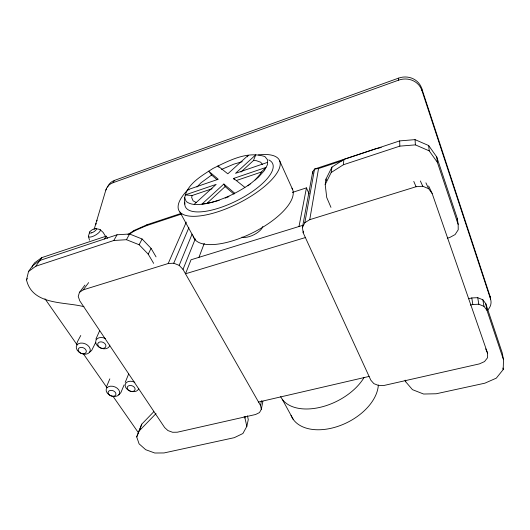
<?xml version="1.0" encoding="UTF-8"?>
<svg xmlns="http://www.w3.org/2000/svg" width="530" height="530" viewBox="0 0 530 530"><rect width="100%" height="100%" fill="white"/><g stroke="black" fill="none" stroke-linecap="round" stroke-linejoin="round"><path stroke-width="0.79" d="M428.637 186.017L432.149 193.47L487.633 353.351L487.547 357.73L484.526 361.579L479.398 363.891L384.19 385.423L378.758 385.548L373.875 383.647L370.828 380.195L303.18 232.769L302.431 227.496L312.713 171.819L314.555 169.057L375.803 148.711L381.229 147.479M405.039 380.242L405.688 381.759L412.473 389.663L423.609 394.029L436.23 393.764L484.844 383.19L496.318 378.142L503.195 369.569L503.5 359.684L502.195 352.794L485.785 303.697L482.863 299.794L477.735 297.681L471.799 297.94L468.606 298.754M330.959 207.362L326.732 197.505L325.195 184.526L331.197 172.508L343.327 164.777L343.93 159.424L399.68 140.9L415.043 139.635L428.677 145.558L436.74 156.953L457.291 218.44L458.165 224.402L458.225 229.768L455.111 234.565L449.678 237.526L447.3 238.202M331.197 172.508L331.959 167.102L343.93 159.424M325.195 184.526L326.016 179.027L331.959 167.102M302.431 227.496L304.823 222.693L309.752 219.665L318.543 168.553L342.691 160.544M304.823 222.693L314.555 169.057L318.543 168.553M303.18 232.769L303.471 231.153M299.006 226.502L306.439 187.865L292.335 192.45M84.932 285.1L79.48 292.348L78.228 296.383L79.778 300.848L164.664 427.577L167.964 430.585L172.588 432.275L177.325 432.208L255.579 414.506L259.495 412.578L261.316 409.306L262.906 401.197M261.316 409.306L260.535 405.549L261.495 400.7M153.799 411.711L141.768 424.159L136.714 436.906L139.079 443.822L145.69 449.698L154.786 453.017L164.008 452.951L234.286 437.674L242.892 433.52L246.834 426.352L248.278 419.575L247.437 415.805M246.834 426.352L244.953 418.024L245.277 416.52M212.073 188.753L192.098 195.524L191.661 197.491L193.099 200.837L196.292 202.573M184.778 204.083C182.135 186.553 200.691 176.477 213.1 168.394C228.748 160.789 247.212 150.712 264.914 156.575L267.604 159.901L267.471 164.644L264.404 170.501L258.521 177.093L247.941 185.838M83.939 306.698C64.508 301.51 32.357 305.459 26.5 279.847L28.547 271.466L34.602 262.834L41.784 257.62L106.185 236.155L107.484 238.268M32.231 267.193L32.608 265.682L39.816 260.455L117.044 234.797L129.578 233.995L142.086 238.99L151.063 248.351L156.045 256.858M89.703 231.935L88.788 235.035A6.804 2.239 -30.1 0 0 91.293 236.883A6.804 2.239 -30.1 0 0 98.918 232.564A6.804 2.239 -30.1 0 0 98.997 229.258L95.612 228.589M94.101 229.503L105.841 190.065L106.616 188.885M76.539 344.619L77.479 341.651L80.772 335.483M95.89 339.147L99.673 330.647M106.291 387.251L109.836 378.857M136.714 436.906L141.768 424.159M198.955 257.335L204.249 243.422M125.206 382.388L128.671 373.942M260.535 405.549L183.002 269.392L195.312 238.825M183.002 269.392L179.173 265.364L192.085 234.134M240.931 172.065L253.419 160.577L255.818 154.76L235.519 173.343L267.537 162.372M247.503 156.834L248.106 155.396L227.814 173.814L217.903 165.936L218.89 167.215M124.153 384.826L120.833 392.684L118.773 394.863A7.003 4.856 20.4 0 1 107.04 392.77A7.003 4.856 20.4 0 1 112.877 386.291A7.003 4.856 20.4 0 1 118.773 394.863M79.48 292.348L83.23 289.844L168.209 263.523L173.747 263.211L188.879 227.688M168.209 263.523L186.295 222.103M153.66 263.364L148.234 254.175L151.063 248.351M95.526 342.751L91.71 350.363L89.431 352.423A7.321 5.194 23.5 0 1 77.261 350.264A7.321 5.194 23.5 0 1 83.071 343.175A7.321 5.194 23.5 0 1 89.431 352.423M148.234 254.175L139.132 244.741L142.086 238.99M234.273 179.723L233.637 178.438L266.02 167.407L261.323 172.051L260.117 174.33L255.062 179.995M28.547 271.466L35.815 266.219L113.798 240.494L126.465 239.699L129.578 233.995M113.798 240.494L117.044 234.797M104.529 238.957L106.185 236.155M105.841 190.065A16.284 13.21 31.3 0 1 113.016 182.718L114.526 180.385L398.547 78.135A18.457 17.185 -22.6 0 1 421.714 88.411L490.038 296.277L490.575 299.159A15.986 12.475 -6.6 0 1 487.825 309.924M26.5 279.847L27.401 278.548M35.815 266.219L41.784 257.62M83.23 289.844L88.642 282.623M139.317 430.771L156.045 413.552M196.922 187.024L201.115 182.718L211.596 175.039L217.075 179.71M207.29 203.023L225.144 186.593L223.859 184.023L201.884 204.149L210.827 202.599L219.201 200.347M194.219 204.308L216.16 184.387L185.261 194.914L192.098 195.524M128.982 234.459L134.203 231L145.829 225.879L147.227 224.654L180.836 213.491M127.935 234.525L134.117 230.437L147.227 224.654M250.2 183.93C237.062 193.066 222.361 200.068 206.707 203.573C199.909 204.454 192.085 206.004 186.189 201.486L184.612 197.584M221.52 169.441L233.71 164.187L242.276 161.703M225.204 198.088L228.947 196.617M113.016 182.718L398.606 80.156A18.563 17.265 -22 0 1 421.92 90.491L490.575 299.159M236.459 180.485L261.323 172.051M145.829 225.879L181.836 213.928M343.327 164.777L399.819 146.134L415.394 144.875L429.214 150.864L437.382 162.372L458.165 224.402M309.752 219.665L416.083 186.726L422.768 186.235L428.657 188.713L432.149 193.47M302.663 225.376L191.032 259.779L185.5 273.791L305.379 237.559M470.395 305.088L472.8 304.485L478.802 304.227L483.996 306.36L486.951 310.295L503.5 359.684M258.534 402.038L369.092 376.426M253.419 160.577L256.248 160.65L260.707 162.226L262.516 164.565M189.177 189.879L187.673 189.747L218.241 179.266L208.681 171.17L211.596 175.039M173.747 263.211L179.173 265.364M126.465 239.699L139.132 244.741M233.637 178.438L244.873 187.362M223.859 184.023L234.697 193.205M225.144 186.593L233.982 194.132M100.283 229.808L103.138 232.438L105.596 236.433M44.964 298.761L77.141 344.897M83.289 353.715L106.954 387.642M113.109 396.466L138.661 433.103M244.111 416.6L244.953 418.024M179.915 212.066L194.967 239.6M282.232 399.242L293.282 419.455M425.908 182.83L428.657 188.713M420.369 180.962L422.768 186.235M279.76 161.054L292.659 189.607M306.439 187.865L309.103 193.894M413.778 181.432L416.083 186.726M485.672 348.833L487.633 353.351M88.45 236.506L89.51 240.169M502.91 368.025L503.195 369.569M485.785 303.697L486.951 310.295M482.863 299.794L483.996 306.36M312.713 171.819L312.958 173.231M477.735 297.681L478.802 304.227M134.117 230.437L134.203 231M471.799 297.94L472.8 304.485M436.74 156.953L437.382 162.372M326.016 179.027L326.208 180.631M428.677 145.558L429.214 150.864M421.714 88.411L421.92 90.491M415.043 139.635L415.394 144.875M398.547 78.135L398.606 80.156M399.68 140.9L399.819 146.134M405.649 380.235L405.688 381.759M457.291 218.44L457.324 221.48M109.823 345.116A7.374 5.313 22.8 0 1 101.25 348.27A7.374 5.313 22.8 0 1 96.003 340.22A7.374 5.313 22.8 0 1 105.583 338.617M138.747 388.331A7.049 4.962 19.6 0 1 130.353 391.153A7.049 4.962 19.6 0 1 125.497 383.693A7.049 4.962 19.6 0 1 134.825 382.302M96.93 221.003A3.829 1.226 -29.7 0 1 97.103 220.208M95.89 224.66A6.618 2.133 -29.7 0 1 96.188 223.269M490.038 296.277A15.9 12.442 -6.7 0 1 490.522 299.51M107.59 187.09A16.192 13.17 31.4 0 1 114.526 180.385M364.13 377.4A48.117 29.031 -26.4 0 1 319.941 407.371A48.117 29.031 -26.4 0 1 280.655 396.625M378.341 384.919A47.249 29.759 -26.4 0 1 338.71 426.093A47.249 29.759 -26.4 0 1 291.043 415.341M268.796 159.941A48.681 17.424 -26.6 0 1 237.652 200.28A48.681 17.424 -26.6 0 1 184.851 202.639M258.468 154.893A56.2 20.127 -26.6 0 1 270.896 180.551A56.2 20.127 -26.6 0 1 199.618 215.948A56.2 20.127 -26.6 0 1 187.587 190.098M291.957 188.15A55.007 21.684 -26.5 0 1 251.2 233.505A55.007 21.684 -26.5 0 1 193.165 235.956M262.827 226.456A12.634 5.26 -26.5 0 1 254.036 234.677A12.634 5.26 -26.5 0 1 241.938 237.148M91.71 232.816A3.935 1.285 -30 0 0 96.354 228.907A3.935 1.285 -30 0 0 90.736 230.815A3.935 1.285 -30 0 0 91.71 232.816M78.784 351.536A4.24 3.001 23.4 0 0 85.834 352.775A4.24 3.001 23.4 0 0 82.13 347.428A4.24 3.001 23.4 0 0 78.784 351.536M108.63 394.174A4.054 2.802 20.4 0 0 115.434 395.38A4.054 2.802 20.4 0 0 111.996 390.425A4.054 2.802 20.4 0 0 108.63 394.174M98.282 346.097A4.273 3.074 22.8 0 0 105.404 347.349A4.273 3.074 22.8 0 0 101.76 341.923A4.273 3.074 22.8 0 0 98.282 346.097M127.69 389.351A4.088 2.869 19.6 0 0 134.56 390.57A4.088 2.869 19.6 0 0 131.182 385.542A4.088 2.869 19.6 0 0 127.69 389.351"/></g></svg>
